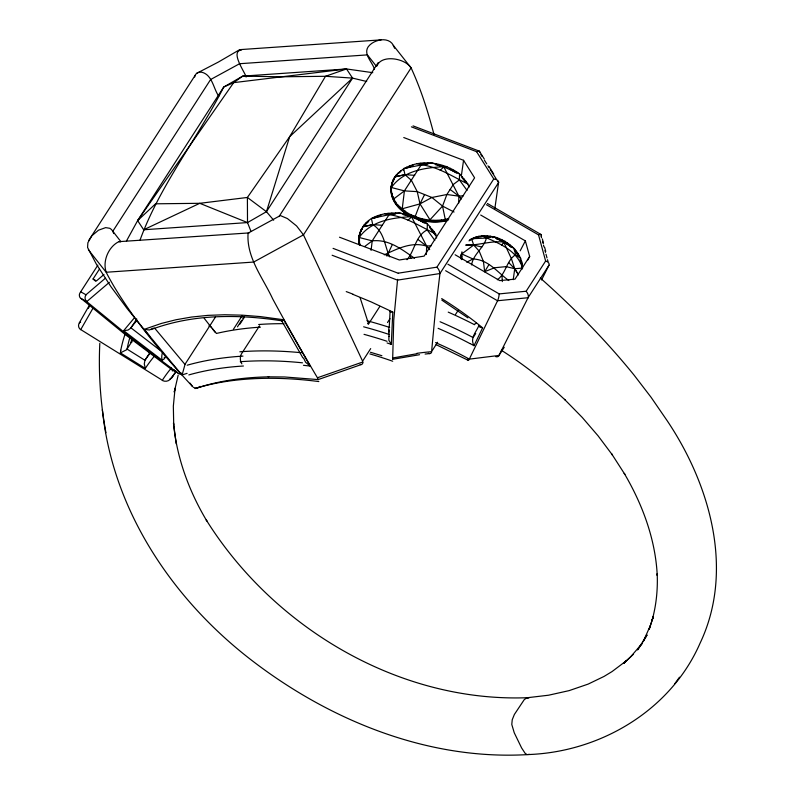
<?xml version="1.0" encoding="UTF-8"?>
<svg xmlns="http://www.w3.org/2000/svg" width="795" height="795" viewBox="0 0 795 795"><rect width="100%" height="100%" fill="white"/><g stroke="black" fill="none" stroke-linecap="round" stroke-linejoin="round"><path stroke-width="1.19" d="M387.085 342.953L391.309 344.394L392.8 312.067L371.205 301.931L353.05 294.418M99.812 343.311C98.381 373.223 100.448 403.244 105.934 432.669M389.143 336.215A4.78 1.371 -72.5 0 0 388.964 336.524L389.153 329.995M434.825 240.368L427.193 229.894L427.352 223.892C407.298 206.014 354.918 208.469 359.539 244.304L359.37 235.062M467.043 190.393L459.401 179.918L459.56 173.916C441.712 160.481 412.714 157.559 396.427 174.86C383.19 190.263 397.291 211.738 413.817 217.353M426.368 254.549L426.667 246.142L411.611 216.896L399.676 212.851L389.073 214.7L371.414 218.466L372.736 224.617C384.353 231.544 384.621 246.003 389.659 256.845M458.626 203.371L458.874 196.166L443.829 166.92L431.884 162.876L403.622 168.49L403.353 170.15M461.478 253.337L461.716 259.647L461.935 251.806M388.725 332.062L388.894 327.5M389.272 326.705L390.067 311.68M392.641 358.992L392.69 358.098M392.641 358.913L392.67 358.396M398.255 273.261L333.065 248.368M391.09 189.17L391.587 185.086M377.098 65.915C381.411 53.613 408.401 58.492 412.108 70.129C421.439 90.819 428.267 112.552 433.991 134.494M478.988 325.553L479.852 327.162L482.625 327.838L473.999 345.686L469.984 343.529M371.086 250.395L372.209 240.865L389.073 214.7C406.156 216.886 420.505 226.615 435.63 233.949L436.644 238.013M405.549 211.52L402.041 210.417L404.416 190.889L421.28 164.724C438.363 166.91 452.723 176.639 467.848 183.973L469.01 187.073M389.808 310.905L390.484 312.097L392.8 312.067M397.629 279.363L397.53 280.118L439.953 273.53L498.554 182.612L497.372 180.743M439.953 273.53L435.153 313.508L431.596 351.579L437.598 342.267M403.761 137.535L463.555 160.302L461.498 174.811M498.554 182.612L494.818 208.737M513.232 279.661L514.743 268.75L511.354 258.564L503.742 242.107C494.132 234.694 479.614 233.323 469.388 240.249M187.103 373.352L182.115 374.912L185.006 364.468M281.589 319.978L281.559 320.484M358.873 239.146L359.151 237.486C371.891 219.708 394.618 217.462 414.722 216.488M359.211 236.026L360.016 232.468M359.042 241.601L359.191 240.637M359.897 233.193L361.059 229.735M364.219 224.836L364.06 225.8L368.522 221.586L368.681 220.622M366.157 223.484L366.276 222.749M374.296 217.214L374.137 218.168L380.696 215.703L380.855 214.739M377.337 216.697L377.456 215.962M391.428 186.05L392.223 182.492M391.249 191.625L391.359 187.511C404.099 169.733 426.826 167.487 446.939 166.513M392.104 183.218L393.267 179.759M388.089 213.298L387.93 214.262L395.572 213.915L395.731 212.951M391.746 194.328L391.408 190.661M414.672 175.327L404.963 174.652L394.727 176.897L393.118 180.723M392.591 197.239L391.865 193.592M395.055 177.643L396.427 174.86M393.754 200.36L394.022 198.7L392.75 196.286M391.736 213.835L391.856 213.1M396.268 175.824L398.484 172.773M395.393 202.685L394.022 198.7L404.416 190.889L417.236 191.635L431.904 197.478L442.537 206.084L454.054 212.027M400.889 170.647L400.73 171.611L398.365 173.509M397.331 205.16L395.552 201.721M399.557 207.743L399.716 206.78L397.45 204.424M406.503 167.228L406.344 168.192L412.903 165.728L413.062 164.764M409.544 166.712L409.663 165.986M403.492 213.706L403.333 214.67L410.906 216.498L411.065 215.534M404.913 212.215L405.072 211.251L399.716 206.78M407.179 215.336L407.298 214.61M408.004 214.064L408.123 213.338L405.072 211.251M411.263 215.942L411.422 214.978L408.123 213.338M420.297 163.323L420.138 164.287L427.79 163.939L427.949 162.975M414.662 217.82L419.998 203.888L424.57 194.556M423.954 163.859L424.073 163.124M418.12 218.357L417.961 219.311L424.311 223.037L424.47 222.073M418.488 217.79C428.257 220.791 438.79 221.159 448.698 218.595L448.539 219.549C438.741 222.431 428.048 221.835 418.329 218.754L418.488 217.79L411.422 214.978M421.271 220.95L421.39 220.225M422.085 219.678L422.215 218.953M425.901 220.583L426.06 219.619M435.7 163.73L435.541 164.694L443.113 166.523L443.272 165.559M429.717 221.457L429.986 219.798L442.537 206.084L446.879 194.507L453.379 184.42L459.401 179.918M439.387 165.36L439.516 164.635M408.034 220.215L411.611 216.896L427.352 223.892L429.837 226.555L429.678 227.509L434.855 234.595M431.933 229.864L429.837 226.555M433.653 221.338L433.812 220.374M433.841 232.567L434 231.603L432.063 229.129M437.528 221.179L437.647 220.454M435.362 235.608L435.63 233.949L434 231.603M441.305 220.99L441.464 220.026M450.328 168.371L450.179 169.335L456.529 173.062L456.688 172.098M444.932 220.762L445.2 219.102L442.537 206.084M453.478 170.975L453.597 170.249M462.044 176.57L461.885 177.533L466.049 182.592L466.208 181.628L459.56 173.916L443.829 166.92L440.241 170.239M464.151 179.889L464.27 179.153M154.449 356.051A296.694 199.148 32.8 0 0 147.035 365.849L145.326 368.403L120.353 352.881L120.82 350.287M471.634 264.944C472.965 254.41 483.728 248.298 486.441 238.063L493.447 236.572C507.836 240.517 522.315 252.045 522.534 268.084L521.957 269.237M194.666 77.035C194.855 73.508 198.68 71.5 201.9 72.256C212.454 74.929 213.398 88.702 218.764 96.195M178.16 375.2L174.254 392.124L175.079 388.248L173.34 406.156L173.717 424.729M366.684 81.497L352.553 78.109L346.521 68.956L242.674 76.141L223.733 87.023L137.634 220.603L143.666 229.765L247.513 222.58L266.454 211.699L289.688 136.651L325.493 76.29L346.521 68.956L372.785 72.683M653.222 616.811L649.187 629.292L653.222 616.811L651.999 620.637C656.292 605.412 657.863 589.502 657.197 573.712L657.246 575.461C655.468 539.249 642.489 504.398 624.224 473.363L624.85 474.367L611.762 454.015L612.349 454.889L598.108 435.869L582.268 417.464L564.51 399.348L564.967 399.815C545.34 381.381 524.074 364.716 501.357 350.257M140.069 240.001C160.043 185.155 197.448 138.837 223.733 87.023L233.67 82.64L242.674 76.141L281.301 76.797L325.493 76.29L352.553 78.109L266.454 211.699L273.659 220.185M406.98 259.717C414.841 250.753 415.318 235.857 427.193 229.894M120.88 241.64L111.459 229.497L109.799 228.294L105.665 227.628L98.491 230.202L91.912 235.718L87.877 242.723L87.579 247.483L96.344 264.119L111.052 286.846L127.17 308.609L149.728 336.295M650.429 625.427L643.115 641.774L647.07 634.917L637.54 649.913L642.151 643.463L630.465 656.998L623.856 663.179L626.848 660.406L612.1 671.537L604.031 676.436L588.181 684.088L569.091 690.636L548.59 695.208L526.886 697.771L524.223 699.689L514.375 714.457L512.228 719.773L511.791 724.464L514.246 732.771L521.6 747.926L525.157 753.342L527.105 754.634L528.446 754.554C600.384 751.941 670.652 710.432 700.007 643.344C734.699 570.422 709.995 484.463 667.124 420.644L651.055 397.252L634.112 375.17C605.72 340.18 574.05 307.943 540.342 278.061M386.867 256.099L392.362 244.532M162.587 352.175C161.932 353.348 160.272 363.524 164.774 358.326M497.352 279.77C505.988 273.609 506.335 260.84 515.468 254.797L514.524 248.726L503.742 242.107C490.883 240.478 478.501 245.585 465.721 245.099L473.681 245.039L481.75 247.026M469.348 359.042L497.551 300.768L445.637 270.717M478.918 325.553C475.668 332.876 469.885 338.203 473.999 345.686M461.209 255.076L461.786 253.923L473.691 245.059L479.156 251.061L483.4 261.316L484.682 271.681L494.57 267.756L506.147 266.623L514.743 268.75L522.534 268.084C516.919 249.501 497.69 242.912 481.73 235.718L481.154 236.87M461.358 257.262L461.696 256.596M469.05 240.915L471.594 238.709L486.441 238.063M471.028 239.861L473.77 237.844M473.442 238.52L476.205 237.059M475.947 237.566L478.868 236.344M484.463 235.797L484.125 236.463L490.018 236.9L490.346 236.234M487.087 236.483L487.345 235.976M492.88 237.725L493.447 236.572M496.309 237.626L495.971 238.291L503.513 241.73M498.942 239.245L499.19 238.748M501.764 240.587L502.092 239.921M504.388 242.296L504.964 241.143L501.526 245.089M512.278 246.838L511.95 247.503L507.13 243.687L507.468 243.022M509.675 245.436L509.923 244.93M513.948 249.878L514.524 248.726M519.423 255.96L519.085 256.626L515.985 251.876L516.313 251.21M517.704 254.132L517.952 253.625M522.394 265.888L522.057 266.554L521.47 260.919M521.788 264L522.037 263.493M468.593 360.244A6.728 1.272 -78.9 0 0 469.308 359.141L498.952 355.454L528.039 297.728L549.007 265.192A4.939 3.22 7.2 0 0 545.628 261.018L538.533 234.883L486.451 204.722M541.564 279.969L549.007 265.192M480.707 215.038L525.356 240.885L520.188 250.832M527.82 260.035L529.659 256.437L525.356 240.885M388.944 336.563L388.844 340.23L391.269 344.344M126.435 241.054L137.634 220.603L233.67 82.64L346.521 68.956M279.015 216.588L378.201 62.586M89.527 305.002L79.262 322.939L79.937 322.512M88.354 308.311L89.239 306.761M171.362 367.996A275.974 185.245 32.8 0 0 162.329 380.268L80.752 329.587L92.627 308.828M484.682 271.681L488.985 264.536M360.9 230.699L362.242 228.533M194.984 75.585L88.811 240.309M97.865 265.142L80.693 291.785L85.969 294.776L105.318 278.27M95.629 281.201L93.055 279.005L99.355 269.227M136.74 318.994L131.006 327.898L160.57 350.675M133.043 339.843L126.484 349.83L120.403 352.871M150.156 352.185L144.968 360.234A301.474 202.357 32.8 0 1 149.867 353.546M175.337 372.746L171.263 378.201A269.674 181.012 32.8 0 1 175.993 371.593M185.434 363.633L215.415 317.106M233.372 329.368L242.127 315.774M237.457 326.844L241.68 320.296M242.882 318.417L244.095 316.549M239.941 324.122L244.492 317.076M259.538 325.821L241.402 353.954A6.38 3.508 86.1 0 0 241.849 363.872M367.578 323.684L368.582 323.903L379.861 306.393M370.689 348.598L362.599 361.168L303.461 234.863L296.585 225.949L287.392 218.555L280.347 215.554L248.09 233.144C246.251 257.54 263.036 277.922 272.705 298.91C287.084 325.493 302.021 351.768 317.434 377.764L362.798 362.013M387.513 322.512L389.997 318.646M455.595 314.343L458.258 310.209M475.708 333.522L473.114 337.547A301.474 202.357 32.8 0 0 440.062 321.746M529.659 256.437L515.031 279.134L499.757 280.605L455.108 254.758M545.658 260.959L526.151 291.228L499.19 293.911L447.903 264.218M498.962 355.415L504.209 347.286M130.877 328.097L127.965 330.084L123.652 330.67L133.977 318.328M474.476 324.221L476.473 323.247M674.846 683.65L679.467 677.201M153.405 328.047L149.47 329.975L144.094 329.388L161.296 323.456L175.983 319.759L191.516 317.046L207.823 315.367L224.806 314.75L242.376 315.178L260.412 316.599L283.626 319.749L310.169 366.058L303.461 365.303M137.634 220.603L155.582 203.808L199.764 203.311L247.394 197.458L266.454 211.699M352.553 78.109L289.688 136.651L247.394 197.458L247.513 222.58L251.041 231.534M283.586 319.779L282.026 320.832M623.856 663.179L633.486 654.206M103.966 274.504L96.443 280.923L93.055 279.005M109.372 282.324L86.725 301.633L80.921 298.354L125.67 334.904L171.67 369.546M364.647 246.539L372.209 240.865C388.795 238.997 401.892 249.471 414.513 258.226M80.116 322.392L80.663 322.074M466.735 262.211L472.955 258.991C488.438 259.478 497.412 272.387 508.82 280.546M196.514 73.418L218.367 62.06L239.712 49.648L381.093 39.869C385.744 39.233 391.22 40.783 393.296 45.355L411.085 67.883L303.461 234.863L253.635 262.062L106.142 272.258L88.354 249.729M143.666 229.765L199.764 203.311L247.513 222.58M528.446 754.554L529.112 754.256M151.13 329.577C192.748 313.916 238.49 314.114 281.907 320.842M394.727 176.897L404.963 174.652L411.432 180.376L417.236 191.635L419.998 203.888L429.986 219.798M372.726 224.637L362.52 226.873L372.736 224.617L382.465 225.303M361.288 364.547L318.149 379.593L284.6 376.979L268.173 376.83L268.809 376.83C244.602 377.337 220.324 380.437 197.239 387.91M249.143 232.915L118.882 241.66C108.249 246.738 101.909 262.181 106.629 273.182C108.985 277.703 111.479 282.136 114.053 286.538C135.985 322.859 163.631 355.375 192.42 386.41L190.075 383.13M208.886 325.94L209.94 325.622L216.369 333.403M402.31 208.757L419.998 203.888L431.904 197.478L446.879 194.507L458.874 196.166L463.535 195.749M384.253 254.837C397.44 248.775 411.611 241.392 426.667 246.142L429.668 249.64L426.677 246.122L417.922 239.444M392.611 359.3L419.551 354.709M526.886 697.771L528.884 697.94M381.093 39.869C376.194 40.555 371.295 42.741 368.224 46.736C363.027 54.418 372.646 62.219 374.465 69.324M398.255 273.182L436.922 267.16L493.774 178.955L476.583 151.666L411.393 126.842M416.888 353.725L392.7 357.979L393.744 320.196L397.52 280.148L332.131 255.255M497.561 300.748L528.039 297.728M425.087 354.043L429.847 353.566M426.677 246.122L431.327 245.725M478.53 237.009L480.279 236.91M528.228 697.682C399.527 702.889 273.649 627.911 206.243 519.96L206.829 520.964C189.001 491.131 176.649 457.701 173.489 422.96L176.212 443.829M527.105 754.634C428.237 760.259 331.098 720.836 253.406 661.629C174.135 601.338 113.456 512.338 102.585 411.681L102.287 409.813M118.882 241.66L120.472 241.809M458.874 196.166L461.14 198.77L458.874 196.166L450.139 189.468M416.669 163.571L421.28 164.724M384.452 213.547L389.073 214.7M415.576 218.059L418.329 218.754M391.359 187.511L404.416 190.889M359.151 237.486L372.209 240.865M370.46 352.264L381.898 355.713M131.125 342.277L131.732 342.466M241.521 49.996C229.318 51.138 245.903 73.716 246.112 77.045M413.062 125.888L479.156 151.07M339.505 237.218L399.309 259.985L424.142 256.119L474.605 177.832L463.555 160.302M436.137 344.672L468.275 360.344M461.786 253.923L472.955 258.991M174.224 370.5L175.953 371.454M505.302 242.763L507.13 243.687M310.169 366.058L305.618 362.291L303.611 358.128M487.434 203.49L541.037 234.525M148.566 351.877L150.017 352.741M441.801 300.093L467.907 317.871M515.468 254.797L520.705 258.186L520.129 259.339L521.142 261.585M162.14 360.234L123.652 330.67M176.311 371.702L177.712 372.845L131.582 338.322L86.725 301.633A4.969 4.392 57.3 0 1 86.059 294.856M482.625 327.838L479.733 325.473A256.07 171.879 32.8 0 0 441.682 298.572M514.633 250.544L515.985 251.876M508.75 262.598L514.733 268.73L518.489 274.861L514.743 268.75M182.115 374.912L180.813 373.461M180.554 373.173L178.487 370.848M178.229 370.559L144.094 329.388M184.947 364.398L154.578 328.067M376.264 66.114L367.389 54.885L239.583 63.719L210.595 79.54L112.751 231.355L113.834 233.571M204.216 318.338L211.639 327.798M212.494 328.892L215.048 332.181M466.208 181.628L467.848 183.973M488.985 166.493L493.695 173.976M480.866 154.548L482.038 156.416M484.403 160.163L486.759 163.899M487.941 165.777L489.114 167.646M490.296 169.514L496.189 178.875M479.455 151.328L484.264 159M302.855 357.839L281.688 320.763M393.296 45.355L394.618 48.257M145.326 368.403L144.283 363.931L144.938 360.294L127.071 349.104A251.17 168.59 32.8 0 1 129.923 337.378M360.165 297.877L368.582 323.903M471.594 238.709L473.681 245.039M359.658 243.568L360.244 245.367M547.497 259.707L547.994 261.535M546.99 257.878L545.986 254.211M544.615 247.275L545.758 251.449M544.982 250.554L545.489 252.383M542.349 238.907L543.472 243.091M543.492 245.069L543.989 246.897M542.508 241.412L542.995 243.24M541.037 235.926L541.524 237.755M403.622 168.49L404.953 174.642M410.329 256.06L410.816 258.435M501.983 275.726L502.321 281.599M216.538 333.423A297.062 169.375 23.3 0 1 260.442 327.152M258.663 324.509A297.072 171.899 23.9 0 1 283.994 323.684M200.062 386.36A6.748 5.963 -86.7 0 1 193.086 387.105M194.994 388.566A266.434 138.827 20.2 0 1 318.835 381.56M362.927 362.103A6.648 3.339 55.4 0 1 360.175 364.468M318.457 379.553A6.748 0.716 79.8 0 1 318.338 379.523M317.881 378.639A6.748 0.716 79.8 0 1 317.672 378.003M239.832 351.797A294.607 163.502 22.2 0 1 301.255 352.712M187.163 365.213A294.597 160.143 21.2 0 1 242.972 356.1M240.269 361.725A286.448 158.205 22 0 1 302.488 362.818M188.832 374.922A286.448 154.856 21 0 1 243.419 366.008M363.623 326.805A299.427 175.715 30.4 0 1 389.172 334.457M364.031 334.347A293.434 171.78 30.4 0 1 387.046 341.293M493.765 179.074A5.058 3.558 -0.9 0 1 498.713 182.612M436.912 267.269A5.058 2.445 63.8 0 1 439.824 273.43M369.874 353.914A272.039 151.527 29.4 0 1 392.71 361.238M416.848 353.328A357.77 343.967 -84.4 0 1 431.496 351.668M431.655 352.155A6.827 3.568 62.3 0 1 428.366 353.268M346.232 291.596A344.593 216.816 31.5 0 1 353.079 294.2M476.573 151.756A4.969 2.206 -52.6 0 1 479.783 152.411M366.962 320.703A297.101 154.339 28.4 0 1 389.62 327.421M461.259 259.11A31.88 23.562 26.5 0 1 461.13 254.937M461.378 258.882A31.88 23.562 26.5 0 1 461.239 254.708M472.975 238.937A31.88 23.562 26.5 0 1 478.252 237.327M484.145 236.741A31.88 23.562 26.5 0 1 489.263 237.089M496.309 238.719A31.88 23.562 26.5 0 1 501.854 240.974M506.812 243.836A31.88 23.562 26.5 0 1 511.483 247.474M515.617 251.846A31.88 23.562 26.5 0 1 518.896 256.795M521.063 262.012A31.88 23.562 26.5 0 1 521.957 267.19M448.231 312.127A301.027 186.338 32.3 0 1 474.555 324.718M438.125 328.325A296.694 199.148 32.8 0 1 469.875 343.539M526.111 291.318A5.008 3.001 61.3 0 1 528.128 297.817M435.561 342.625A275.974 185.245 32.8 0 1 469.229 359.052M499.061 355.594A6.668 4.045 61.7 0 1 495.543 356.558M468.096 360.224A6.728 1.272 -78.9 0 1 467.798 358.933M499.151 293.991A5.018 1.063 -76.9 0 1 497.561 300.848M538.493 234.982A5.108 1.749 -39.7 0 1 541.186 235.847M447.714 220.463A39.839 28.352 9.3 0 1 417.922 219.38M411.413 216.787A39.839 28.352 9.3 0 1 393.932 179.67M447.784 220.026A39.839 28.352 9.3 0 1 403.115 211.202A39.839 28.352 9.3 0 1 394.469 178.487M359.33 244.83A39.839 28.352 9.3 0 1 362.182 228.9M359.4 244.403A39.839 28.352 9.3 0 1 362.262 228.463M135.488 320.802A314.194 210.894 32.8 0 1 136.67 319.322M120.77 350.267A256.07 171.879 32.8 0 1 125.272 333.532M172.793 376.343A6.668 6.022 36.1 0 1 169.703 379.165M171.084 378.102A6.728 6.37 34 0 1 162.369 380.497M80.643 329.677A5.018 4.73 27.1 0 1 79.381 323.018M131.066 342.248A252.651 169.583 32.8 0 1 131.96 338.203M164.148 357.839A293.434 190.76 24.3 0 1 165.946 356.558M80.712 298.522A5.058 4.73 17 0 1 80.802 291.894M181.638 373.889A6.718 6.131 67.3 0 1 177.822 373.064M179.094 373.849A272.039 173.787 21.7 0 1 180.922 372.557M172.326 370.927A357.77 45.554 83.4 0 1 174.135 369.774M176.083 371.116A6.827 6.3 23.1 0 1 172.088 370.102M130.668 327.957A322.025 212.99 28.4 0 1 136.988 320.484"/></g></svg>
